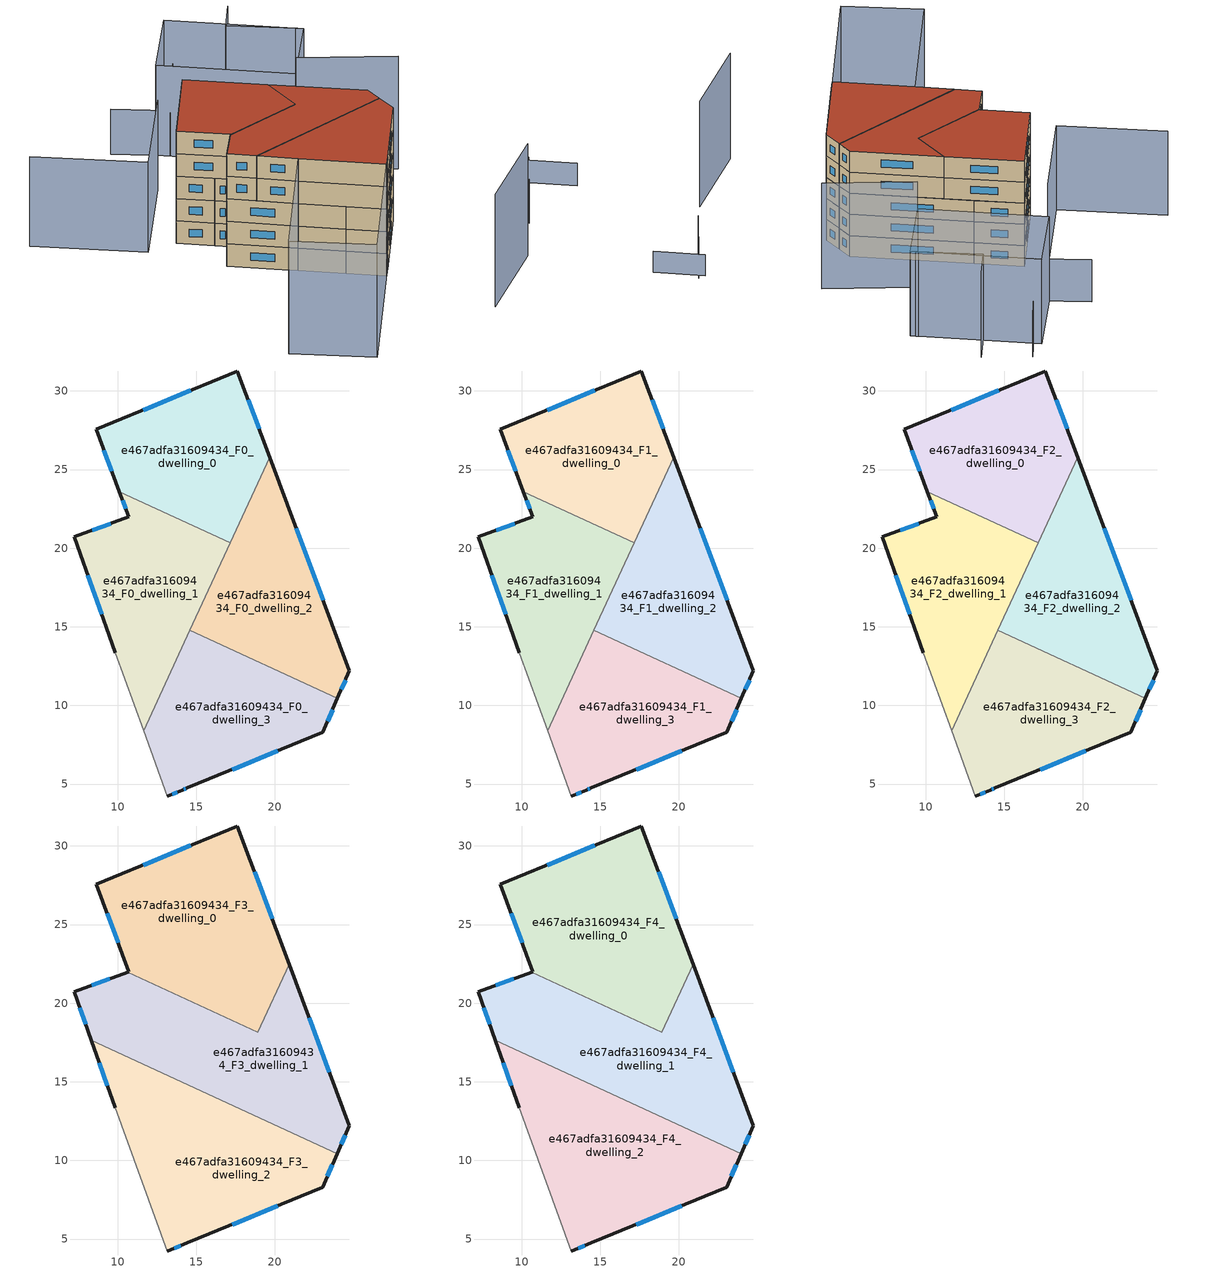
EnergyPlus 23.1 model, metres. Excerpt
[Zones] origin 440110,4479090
e467adfa31609434_F0_dwelling_0
 floor ground (EU_floor_Construction): 17.63,31.27 19.67,25.79 17.17,20.34 10.12,23.59 8.64,27.55 z0
 wall outside (EU_wall_Construction): 19.67,25.79 17.63,31.27 8.64,27.55 10.12,23.59 z0:3
 wall to e467adfa31609434_F0_dwelling_1 (EU_wall_Construction): 10.12,23.59 17.17,20.34 z0:3
 wall to e467adfa31609434_F0_dwelling_2 (EU_wall_Construction): 17.17,20.34 19.67,25.79 z0:3
 window (EU_Window_Construction): 9.13,26.24 9.63,24.9 / 14.65,30.04 11.62,28.79 / 19,27.6 18.3,29.45 z0.99:2.01
e467adfa31609434_F0_dwelling_1
 floor ground (EU_floor_Construction): 17.17,20.34 11.66,8.38 9.86,13.34 7.23,20.72 10.72,21.99 10.12,23.59 z0
 wall outside (EU_wall_Construction): 10.12,23.59 10.72,21.99 7.23,20.72 9.86,13.34 z0:3
 wall adiabatic (EU_wall_Construction): 9.86,13.34 11.66,8.38 z0:3
 wall to e467adfa31609434_F0_dwelling_3 (EU_wall_Construction): 11.66,8.38 14.6,14.77 z0:3
 wall to e467adfa31609434_F0_dwelling_2 (EU_wall_Construction): 14.6,14.77 17.17,20.34 z0:3
 window (EU_Window_Construction): 8.1,18.27 8.99,15.78 / 9.56,21.57 8.39,21.14 / 10.32,23.06 10.52,22.52 z0.99:2.01
e467adfa31609434_F0_dwelling_2
 floor ground (EU_floor_Construction): 19.67,25.79 24.75,12.2 23.99,10.45 14.6,14.77 z0
 wall outside (EU_wall_Construction): 23.99,10.45 24.75,12.2 19.67,25.79 z0:3
 wall to e467adfa31609434_F0_dwelling_3 (EU_wall_Construction): 14.6,14.77 23.99,10.45 z0:3
 window (EU_Window_Construction): 24.24,11.03 24.5,11.62 / 23.07,16.7 21.36,21.28 z0.99:2.01
e467adfa31609434_F0_dwelling_3
 floor ground (EU_floor_Construction): 23.99,10.45 23.04,8.28 14.44,4.75 14.1,4.62 13.17,4.24 11.66,8.38 14.6,14.77 z0
 wall outside (EU_wall_Construction): 13.17,4.24 14.1,4.62 14.44,4.75 23.04,8.28 23.99,10.45 z0:3
 wall adiabatic (EU_wall_Construction): 11.66,8.38 13.17,4.24 z0:3
 window (EU_Window_Construction): 13.48,4.37 13.79,4.49 / 23.35,9 23.67,9.73 / 17.29,5.92 20.19,7.11 / 14.21,4.66 14.33,4.71 z0.99:2.01
e467adfa31609434_F1_dwelling_0
 floor to e467adfa31609434_F0_dwelling_0 (EU_floor_Construction): 17.63,31.27 19.67,25.79 17.17,20.34 10.12,23.59 8.64,27.55 z3
 wall outside (EU_wall_Construction): 19.67,25.79 17.63,31.27 8.64,27.55 10.12,23.59 z3:6
 wall to e467adfa31609434_F1_dwelling_1 (EU_wall_Construction): 10.12,23.59 17.17,20.34 z3:6
 wall to e467adfa31609434_F1_dwelling_2 (EU_wall_Construction): 17.17,20.34 19.67,25.79 z3:6
 window (EU_Window_Construction): 9.13,26.24 9.63,24.9 / 14.65,30.04 11.62,28.79 / 19,27.6 18.3,29.45 z3.99:5.01
e467adfa31609434_F1_dwelling_1
 floor to e467adfa31609434_F0_dwelling_1 (EU_floor_Construction): 17.17,20.34 11.66,8.38 9.86,13.34 7.23,20.72 10.72,21.99 10.12,23.59 z3
 wall outside (EU_wall_Construction): 10.12,23.59 10.72,21.99 7.23,20.72 9.86,13.34 z3:6
 wall adiabatic (EU_wall_Construction): 9.86,13.34 11.66,8.38 z3:6
 wall to e467adfa31609434_F1_dwelling_3 (EU_wall_Construction): 11.66,8.38 14.6,14.77 z3:6
 wall to e467adfa31609434_F1_dwelling_2 (EU_wall_Construction): 14.6,14.77 17.17,20.34 z3:6
 window (EU_Window_Construction): 8.1,18.27 8.99,15.78 / 9.56,21.57 8.39,21.14 / 10.32,23.06 10.52,22.52 z3.99:5.01
e467adfa31609434_F1_dwelling_2
 floor to e467adfa31609434_F0_dwelling_2 (EU_floor_Construction): 19.67,25.79 24.75,12.2 23.99,10.45 14.6,14.77 z3
 wall outside (EU_wall_Construction): 23.99,10.45 24.75,12.2 19.67,25.79 z3:6
 wall to e467adfa31609434_F1_dwelling_3 (EU_wall_Construction): 14.6,14.77 23.99,10.45 z3:6
 window (EU_Window_Construction): 24.24,11.03 24.5,11.62 / 23.07,16.7 21.36,21.28 z3.99:5.01
e467adfa31609434_F1_dwelling_3
 floor to e467adfa31609434_F0_dwelling_3 (EU_floor_Construction): 23.99,10.45 23.04,8.28 14.44,4.75 14.1,4.62 13.17,4.24 11.66,8.38 14.6,14.77 z3
 wall outside (EU_wall_Construction): 13.17,4.24 14.1,4.62 14.44,4.75 23.04,8.28 23.99,10.45 z3:6
 wall adiabatic (EU_wall_Construction): 11.66,8.38 13.17,4.24 z3:6
 window (EU_Window_Construction): 13.48,4.37 13.79,4.49 / 23.35,9 23.67,9.73 / 17.29,5.92 20.19,7.11 / 14.21,4.66 14.33,4.71 z3.99:5.01
e467adfa31609434_F2_dwelling_0
 floor to e467adfa31609434_F1_dwelling_0 (EU_floor_Construction): 17.63,31.27 19.67,25.79 17.17,20.34 10.12,23.59 8.64,27.55 z6
 wall outside (EU_wall_Construction): 19.67,25.79 17.63,31.27 8.64,27.55 10.12,23.59 z6:9
 wall to e467adfa31609434_F2_dwelling_1 (EU_wall_Construction): 10.12,23.59 17.17,20.34 z6:9
 wall to e467adfa31609434_F2_dwelling_2 (EU_wall_Construction): 17.17,20.34 19.67,25.79 z6:9
 window (EU_Window_Construction): 9.13,26.24 9.63,24.9 / 14.65,30.04 11.62,28.79 / 19,27.6 18.3,29.45 z6.99:8.01
e467adfa31609434_F2_dwelling_1
 floor to e467adfa31609434_F1_dwelling_1 (EU_floor_Construction): 17.17,20.34 11.66,8.38 9.86,13.34 7.23,20.72 10.72,21.99 10.12,23.59 z6
 wall outside (EU_wall_Construction): 10.12,23.59 10.72,21.99 7.23,20.72 9.86,13.34 z6:9
 wall adiabatic (EU_wall_Construction): 9.86,13.34 11.66,8.38 z6:9
 wall to e467adfa31609434_F2_dwelling_3 (EU_wall_Construction): 11.66,8.38 14.6,14.77 z6:9
 wall to e467adfa31609434_F2_dwelling_2 (EU_wall_Construction): 14.6,14.77 17.17,20.34 z6:9
 window (EU_Window_Construction): 8.1,18.27 8.99,15.78 / 9.56,21.57 8.39,21.14 / 10.32,23.06 10.52,22.52 z6.99:8.01
e467adfa31609434_F2_dwelling_2
 floor to e467adfa31609434_F1_dwelling_2 (EU_floor_Construction): 19.67,25.79 24.75,12.2 23.99,10.45 14.6,14.77 z6
 wall outside (EU_wall_Construction): 23.99,10.45 24.75,12.2 19.67,25.79 z6:9
 wall to e467adfa31609434_F2_dwelling_3 (EU_wall_Construction): 14.6,14.77 23.99,10.45 z6:9
 window (EU_Window_Construction): 24.24,11.03 24.5,11.62 / 23.07,16.7 21.36,21.28 z6.99:8.01
e467adfa31609434_F2_dwelling_3
 floor to e467adfa31609434_F1_dwelling_3 (EU_floor_Construction): 23.99,10.45 23.04,8.28 14.44,4.75 14.1,4.62 13.17,4.24 11.66,8.38 14.6,14.77 z6
 wall outside (EU_wall_Construction): 13.17,4.24 14.1,4.62 14.44,4.75 23.04,8.28 23.99,10.45 z6:9
 wall adiabatic (EU_wall_Construction): 11.66,8.38 13.17,4.24 z6:9
 window (EU_Window_Construction): 13.48,4.37 13.79,4.49 / 23.35,9 23.67,9.73 / 17.29,5.92 20.19,7.11 / 14.21,4.66 14.33,4.71 z6.99:8.01
e467adfa31609434_F3_dwelling_0
 floor to e467adfa31609434_F2_dwelling_0 (EU_floor_Construction): 17.63,31.27 19.67,25.78 17.17,20.34 10.12,23.59 8.64,27.55 z9
 floor to e467adfa31609434_F2_dwelling_1 (EU_floor_Construction): 17.17,20.34 16.64,19.2 10.64,21.96 10.72,21.99 10.12,23.59 z9
 floor to e467adfa31609434_F2_dwelling_2 (EU_floor_Construction): 19.67,25.78 20.91,22.47 18.92,18.15 16.64,19.2 z9
 wall outside (EU_wall_Construction): 20.91,22.47 17.63,31.27 8.64,27.55 10.72,21.99 10.64,21.96 z9:12
 wall to e467adfa31609434_F3_dwelling_1 (EU_wall_Construction): 10.64,21.96 18.92,18.15 20.91,22.47 z9:12
 window (EU_Window_Construction): 14.65,30.04 11.62,28.79 / 19.82,25.39 18.72,28.35 / 9.33,25.71 10.03,23.83 z9.99:11.01
e467adfa31609434_F3_dwelling_1
 floor to e467adfa31609434_F2_dwelling_2 (EU_floor_Construction): 20.91,22.47 24.75,12.2 23.99,10.45 14.6,14.77 16.64,19.2 18.92,18.15 z9
 floor to e467adfa31609434_F2_dwelling_3 (EU_floor_Construction): 23.99,10.45 23.98,10.43 14.6,14.75 14.6,14.77 z9
 floor to e467adfa31609434_F2_dwelling_1 (EU_floor_Construction): 16.64,19.2 14.59,14.75 8.33,17.64 7.23,20.72 10.64,21.96 z9
 wall outside (EU_wall_Construction): 23.98,10.43 24.75,12.2 20.91,22.47 / 10.64,21.96 7.23,20.72 8.33,17.64 z9:12
 wall to e467adfa31609434_F3_dwelling_2 (EU_wall_Construction): 8.33,17.64 23.98,10.43 z9:12
 window (EU_Window_Construction): 23.48,15.6 22.18,19.06 / 24.23,11.02 24.49,11.61 / 7.59,19.7 7.96,18.66 / 9.51,21.55 8.36,21.13 z9.99:11.01
e467adfa31609434_F3_dwelling_2
 floor to e467adfa31609434_F2_dwelling_3 (EU_floor_Construction): 23.98,10.43 23.04,8.28 14.44,4.75 13.17,4.24 11.66,8.39 14.6,14.75 z9
 floor to e467adfa31609434_F2_dwelling_1 (EU_floor_Construction): 14.59,14.75 11.66,8.39 9.86,13.34 8.33,17.64 z9
 wall outside (EU_wall_Construction): 13.17,4.24 14.44,4.75 23.04,8.28 23.98,10.43 / 8.33,17.64 9.86,13.34 z9:12
 wall adiabatic (EU_wall_Construction): 9.86,13.34 13.17,4.24 z9:12
 window (EU_Window_Construction): 23.35,8.99 23.67,9.72 / 17.29,5.92 20.19,7.11 / 13.59,4.41 14.02,4.58 / 8.84,16.21 9.35,14.76 z9.99:11.01
e467adfa31609434_F4_dwelling_0
 floor to e467adfa31609434_F3_dwelling_0 (EU_floor_Construction): 17.63,31.27 20.91,22.47 18.92,18.15 10.64,21.96 10.72,21.99 8.64,27.55 z12
 wall outside (EU_wall_Construction): 20.91,22.47 17.63,31.27 8.64,27.55 10.72,21.99 / 10.64,21.96 10.72,21.99 z12:15
 wall to e467adfa31609434_F4_dwelling_1 (EU_wall_Construction): 10.64,21.96 18.92,18.15 20.91,22.47 z12:15
 window (EU_Window_Construction): 14.65,30.04 11.62,28.79 / 19.82,25.39 18.72,28.35 / 9.33,25.71 10.03,23.83 z12.99:14.01
 roof outside (EU_roof_Construction): 18.92,18.15 20.91,22.47 17.63,31.27 8.64,27.55 10.72,21.99 10.64,21.96 z15
e467adfa31609434_F4_dwelling_1
 floor to e467adfa31609434_F3_dwelling_1 (EU_floor_Construction): 20.91,22.47 24.75,12.2 23.98,10.43 8.33,17.64 7.23,20.72 10.64,21.96 18.92,18.15 z12
 wall outside (EU_wall_Construction): 23.98,10.43 24.75,12.2 20.91,22.47 / 10.64,21.96 7.23,20.72 8.33,17.64 z12:15
 wall to e467adfa31609434_F4_dwelling_2 (EU_wall_Construction): 8.33,17.64 23.98,10.43 z12:15
 window (EU_Window_Construction): 23.48,15.6 22.18,19.06 / 24.23,11.02 24.49,11.61 / 7.59,19.7 7.96,18.66 / 9.51,21.55 8.36,21.13 z12.99:14.01
 roof outside (EU_roof_Construction): 23.98,10.43 24.75,12.2 20.91,22.47 18.92,18.15 10.64,21.96 7.23,20.72 8.33,17.64 z15
e467adfa31609434_F4_dwelling_2
 floor to e467adfa31609434_F3_dwelling_2 (EU_floor_Construction): 23.98,10.43 23.04,8.28 14.44,4.75 13.17,4.24 9.86,13.34 8.33,17.64 z12
 wall outside (EU_wall_Construction): 13.17,4.24 14.44,4.75 23.04,8.28 23.98,10.43 / 8.33,17.64 9.86,13.34 z12:15
 wall adiabatic (EU_wall_Construction): 9.86,13.34 13.17,4.24 z12:15
 window (EU_Window_Construction): 23.35,8.99 23.67,9.72 / 17.29,5.92 20.19,7.11 / 13.59,4.41 14.02,4.58 / 8.84,16.21 9.35,14.76 z12.99:14.01
 roof outside (EU_roof_Construction): 23.04,8.28 23.98,10.43 8.33,17.64 9.86,13.34 13.17,4.24 14.44,4.75 z15
shading: 13.26,-8.88 23.42,-7.87 / 31.93,12.08 26.78,21.9 / -4.56,7.41 9.86,13.34 / 9.86,13.34 13.53,4.39 / 13.53,4.39 -0.88,-1.53 / -0.88,-1.53 -4.56,7.41 z0:15; 28.97,-5.31 36.35,-1.59 / 37.64,-6.89 35.56,-1.16 z0:3; 35.66,26.06 32.62,33.3 / 32.62,33.3 36.06,34.74 / 16.78,33.82 5.82,29.55 / 5.82,29.55 1.1,41.66 / 30.57,39.84 35.88,25.43 / 35.88,25.43 27.87,22.47 / 27.87,22.47 22.55,36.88 / 22.55,36.88 30.57,39.84 z0:12; 33.44,40.05 23.19,35.44 / 23.19,35.44 20.53,41.35 z0:6
[Building]
EU S2 Campaign: North Axis=0; Terrain=City; Solar Distribution=FullExterior
[Site:Location]
Madrid: Latitude=40.5; Longitude=-3.5; Time Zone=1; Elevation=609
[SizingPeriod:WeatherFileDays]
AnnualSizingPeriod: Begin Month=1; Begin Day of Month=1; End Month=12; End Day of Month=31; Day of Week for Start Day=Monday; Use Weather File Daylight Saving Period=No; Use Weather File Rain and Snow Indicators=No
[MATERIAL]
EU_InternalMass_Material: Roughness=MediumRough; Thickness=0.1; Conductivity=1; Density=1800; Specific Heat=900; Thermal Absorptance=0.9; Solar Absorptance=0.7; Visible Absorptance=0.7
[MATERIAL:NOMASS] Roughness=MediumRough; Thermal Absorptance=0.9; Solar Absorptance=0.7; Visible Absorptance=0.7
Name | Thermal Resistance
EU_wall_NoMass | 0.609216
EU_roof_NoMass | 0.513268
EU_floor_NoMass | 0.568163
[WINDOWMATERIAL:SIMPLEGLAZINGSYSTEM]
EU_Window_SimpleGlazing: UFactor=5.50606; Solar Heat Gain Coefficient=0.85; Visible Transmittance=0.85
[CONSTRUCTION]
EU_wall_Construction: EU_wall_NoMass
EU_roof_Construction: EU_roof_NoMass
EU_floor_Construction: EU_floor_NoMass
EU_InternalMass_Construction: EU_InternalMass_Material
EU_Window_Construction: EU_Window_SimpleGlazing
[ZONE] Type=1; Multiplier=1; Ceiling Height=autocalculate; Floor Area=autocalculate; Part of Total Floor Area=Yes
Name | Volume
e467adfa31609434_F0_dwelling_0; e467adfa31609434_F1_dwelling_0; e467adfa31609434_F2_dwelling_0 | 216.702
e467adfa31609434_F3_dwelling_0; e467adfa31609434_F4_dwelling_0; e467adfa31609434_F3_dwelling_1; e467adfa31609434_F4_dwelling_1 | 288.948
e467adfa31609434_F0_dwelling_1; e467adfa31609434_F1_dwelling_1; e467adfa31609434_F2_dwelling_1 | 216.71
e467adfa31609434_F0_dwelling_2; e467adfa31609434_F1_dwelling_2; e467adfa31609434_F2_dwelling_2 | 216.69
e467adfa31609434_F3_dwelling_2; e467adfa31609434_F4_dwelling_2 | 288.932
e467adfa31609434_F0_dwelling_3; e467adfa31609434_F1_dwelling_3; e467adfa31609434_F2_dwelling_3 | 216.713
[INTERNALMASS] Construction=EU_InternalMass_Construction
Name | Zone or ZoneList | Surface Area
e467adfa31609434_F0_dwelling_0_EU_InternalMass | e467adfa31609434_F0_dwelling_0 | 72.2343
e467adfa31609434_F0_dwelling_1_EU_InternalMass | e467adfa31609434_F0_dwelling_1 | 72.2359
e467adfa31609434_F0_dwelling_2_EU_InternalMass | e467adfa31609434_F0_dwelling_2 | 72.2313
e467adfa31609434_F0_dwelling_3_EU_InternalMass | e467adfa31609434_F0_dwelling_3 | 72.2376
e467adfa31609434_F1_dwelling_0_EU_InternalMass | e467adfa31609434_F1_dwelling_0 | 72.2343
e467adfa31609434_F1_dwelling_1_EU_InternalMass | e467adfa31609434_F1_dwelling_1 | 72.2359
e467adfa31609434_F1_dwelling_2_EU_InternalMass | e467adfa31609434_F1_dwelling_2 | 72.2313
e467adfa31609434_F1_dwelling_3_EU_InternalMass | e467adfa31609434_F1_dwelling_3 | 72.2376
e467adfa31609434_F2_dwelling_0_EU_InternalMass | e467adfa31609434_F2_dwelling_0 | 72.2343
e467adfa31609434_F2_dwelling_1_EU_InternalMass | e467adfa31609434_F2_dwelling_1 | 72.2359
e467adfa31609434_F2_dwelling_2_EU_InternalMass | e467adfa31609434_F2_dwelling_2 | 72.2313
e467adfa31609434_F2_dwelling_3_EU_InternalMass | e467adfa31609434_F2_dwelling_3 | 72.2376
e467adfa31609434_F3_dwelling_0_EU_InternalMass | e467adfa31609434_F3_dwelling_0 | 96.3148
e467adfa31609434_F3_dwelling_1_EU_InternalMass | e467adfa31609434_F3_dwelling_1 | 96.3164
e467adfa31609434_F3_dwelling_2_EU_InternalMass | e467adfa31609434_F3_dwelling_2 | 96.3124
e467adfa31609434_F4_dwelling_0_EU_InternalMass | e467adfa31609434_F4_dwelling_0 | 96.3148
e467adfa31609434_F4_dwelling_1_EU_InternalMass | e467adfa31609434_F4_dwelling_1 | 96.3164
e467adfa31609434_F4_dwelling_2_EU_InternalMass | e467adfa31609434_F4_dwelling_2 | 96.3124
[OTHEREQUIPMENT] Fuel Type=Electricity; Design Level Calculation Method=Watts/Area; Power per Zone Floor Area=1; Fraction Latent=0; Fraction Radiant=0; Fraction Lost=0; Carbon Dioxide Generation Rate=0; EndUse Subcategory=EU_Step8_InternalGains
Name | Zone or ZoneList or Space or SpaceList | Schedule
EU_Step8_InternalGain_e467adfa31609434_F0_dwelling_0_f000 | e467adfa31609434_F0_dwelling_0 | EU_Step8_GainSchedule_e467adfa31609434_F0_dwelling_0_f000
EU_Step8_InternalGain_e467adfa31609434_F0_dwelling_1_f000 | e467adfa31609434_F0_dwelling_1 | EU_Step8_GainSchedule_e467adfa31609434_F0_dwelling_1_f000
EU_Step8_InternalGain_e467adfa31609434_F0_dwelling_2_f000 | e467adfa31609434_F0_dwelling_2 | EU_Step8_GainSchedule_e467adfa31609434_F0_dwelling_2_f000
EU_Step8_InternalGain_e467adfa31609434_F0_dwelling_3_f000 | e467adfa31609434_F0_dwelling_3 | EU_Step8_GainSchedule_e467adfa31609434_F0_dwelling_3_f000
EU_Step8_InternalGain_e467adfa31609434_F1_dwelling_0_f000 | e467adfa31609434_F1_dwelling_0 | EU_Step8_GainSchedule_e467adfa31609434_F1_dwelling_0_f000
EU_Step8_InternalGain_e467adfa31609434_F1_dwelling_1_f000 | e467adfa31609434_F1_dwelling_1 | EU_Step8_GainSchedule_e467adfa31609434_F1_dwelling_1_f000
EU_Step8_InternalGain_e467adfa31609434_F1_dwelling_2_f000 | e467adfa31609434_F1_dwelling_2 | EU_Step8_GainSchedule_e467adfa31609434_F1_dwelling_2_f000
EU_Step8_InternalGain_e467adfa31609434_F1_dwelling_3_f000 | e467adfa31609434_F1_dwelling_3 | EU_Step8_GainSchedule_e467adfa31609434_F1_dwelling_3_f000
EU_Step8_InternalGain_e467adfa31609434_F2_dwelling_0_f000 | e467adfa31609434_F2_dwelling_0 | EU_Step8_GainSchedule_e467adfa31609434_F2_dwelling_0_f000
EU_Step8_InternalGain_e467adfa31609434_F2_dwelling_1_f000 | e467adfa31609434_F2_dwelling_1 | EU_Step8_GainSchedule_e467adfa31609434_F2_dwelling_1_f000
EU_Step8_InternalGain_e467adfa31609434_F2_dwelling_2_f000 | e467adfa31609434_F2_dwelling_2 | EU_Step8_GainSchedule_e467adfa31609434_F2_dwelling_2_f000
EU_Step8_InternalGain_e467adfa31609434_F2_dwelling_3_f000 | e467adfa31609434_F2_dwelling_3 | EU_Step8_GainSchedule_e467adfa31609434_F2_dwelling_3_f000
EU_Step8_InternalGain_e467adfa31609434_F3_dwelling_0_f000 | e467adfa31609434_F3_dwelling_0 | EU_Step8_GainSchedule_e467adfa31609434_F3_dwelling_0_f000
EU_Step8_InternalGain_e467adfa31609434_F3_dwelling_1_f000 | e467adfa31609434_F3_dwelling_1 | EU_Step8_GainSchedule_e467adfa31609434_F3_dwelling_1_f000
EU_Step8_InternalGain_e467adfa31609434_F3_dwelling_2_f000 | e467adfa31609434_F3_dwelling_2 | EU_Step8_GainSchedule_e467adfa31609434_F3_dwelling_2_f000
EU_Step8_InternalGain_e467adfa31609434_F4_dwelling_0_f000 | e467adfa31609434_F4_dwelling_0 | EU_Step8_GainSchedule_e467adfa31609434_F4_dwelling_0_f000
EU_Step8_InternalGain_e467adfa31609434_F4_dwelling_1_f000 | e467adfa31609434_F4_dwelling_1 | EU_Step8_GainSchedule_e467adfa31609434_F4_dwelling_1_f000
EU_Step8_InternalGain_e467adfa31609434_F4_dwelling_2_f000 | e467adfa31609434_F4_dwelling_2 | EU_Step8_GainSchedule_e467adfa31609434_F4_dwelling_2_f000
[ZONEVENTILATION:DESIGNFLOWRATE] Schedule=EU_AlwaysOn; Design Flow Rate Calculation Method=AirChanges/Hour; Air Changes per Hour=0.752966; Ventilation Type=Natural; Fan Pressure Rise=0; Fan Total Efficiency=1; Constant Term Coefficient=1; Temperature Term Coefficient=0; Velocity Term Coefficient=0; Velocity Squared Term Coefficient=0; Minimum Indoor Temperature=-100; Maximum Indoor Temperature=100; Delta Temperature=-100; Minimum Outdoor Temperature=-100; Maximum Outdoor Temperature=100; Maximum Wind Speed=40
Name | Zone or ZoneList or Space or SpaceList
EU_ConstantAir_e467adfa31609434_F0_dwelling_0 | e467adfa31609434_F0_dwelling_0
EU_ConstantAir_e467adfa31609434_F0_dwelling_1 | e467adfa31609434_F0_dwelling_1
EU_ConstantAir_e467adfa31609434_F0_dwelling_2 | e467adfa31609434_F0_dwelling_2
EU_ConstantAir_e467adfa31609434_F0_dwelling_3 | e467adfa31609434_F0_dwelling_3
EU_ConstantAir_e467adfa31609434_F1_dwelling_0 | e467adfa31609434_F1_dwelling_0
EU_ConstantAir_e467adfa31609434_F1_dwelling_1 | e467adfa31609434_F1_dwelling_1
EU_ConstantAir_e467adfa31609434_F1_dwelling_2 | e467adfa31609434_F1_dwelling_2
EU_ConstantAir_e467adfa31609434_F1_dwelling_3 | e467adfa31609434_F1_dwelling_3
EU_ConstantAir_e467adfa31609434_F2_dwelling_0 | e467adfa31609434_F2_dwelling_0
EU_ConstantAir_e467adfa31609434_F2_dwelling_1 | e467adfa31609434_F2_dwelling_1
EU_ConstantAir_e467adfa31609434_F2_dwelling_2 | e467adfa31609434_F2_dwelling_2
EU_ConstantAir_e467adfa31609434_F2_dwelling_3 | e467adfa31609434_F2_dwelling_3
EU_ConstantAir_e467adfa31609434_F3_dwelling_0 | e467adfa31609434_F3_dwelling_0
EU_ConstantAir_e467adfa31609434_F3_dwelling_1 | e467adfa31609434_F3_dwelling_1
EU_ConstantAir_e467adfa31609434_F3_dwelling_2 | e467adfa31609434_F3_dwelling_2
EU_ConstantAir_e467adfa31609434_F4_dwelling_0 | e467adfa31609434_F4_dwelling_0
EU_ConstantAir_e467adfa31609434_F4_dwelling_1 | e467adfa31609434_F4_dwelling_1
EU_ConstantAir_e467adfa31609434_F4_dwelling_2 | e467adfa31609434_F4_dwelling_2
[HVACTEMPLATE:THERMOSTAT] Constant Heating Setpoint=20; Constant Cooling Setpoint=50
EU_HeatOnly_e467adfa31609434_F0_dwelling_0; EU_HeatOnly_e467adfa31609434_F0_dwelling_1; EU_HeatOnly_e467adfa31609434_F0_dwelling_2; EU_HeatOnly_e467adfa31609434_F0_dwelling_3; EU_HeatOnly_e467adfa31609434_F1_dwelling_0; EU_HeatOnly_e467adfa31609434_F1_dwelling_1; EU_HeatOnly_e467adfa31609434_F1_dwelling_2; EU_HeatOnly_e467adfa31609434_F1_dwelling_3; EU_HeatOnly_e467adfa31609434_F2_dwelling_0; EU_HeatOnly_e467adfa31609434_F2_dwelling_1; EU_HeatOnly_e467adfa31609434_F2_dwelling_2; EU_HeatOnly_e467adfa31609434_F2_dwelling_3; EU_HeatOnly_e467adfa31609434_F3_dwelling_0; EU_HeatOnly_e467adfa31609434_F3_dwelling_1; EU_HeatOnly_e467adfa31609434_F3_dwelling_2; EU_HeatOnly_e467adfa31609434_F4_dwelling_0; EU_HeatOnly_e467adfa31609434_F4_dwelling_1; EU_HeatOnly_e467adfa31609434_F4_dwelling_2
[HVACTEMPLATE:ZONE:IDEALLOADSAIRSYSTEM] System Availability Schedule=EU_AlwaysOn; Maximum Heating Supply Air Temperature=50; Minimum Cooling Supply Air Temperature=13; Maximum Heating Supply Air Humidity Ratio=0.0156; Minimum Cooling Supply Air Humidity Ratio=0.0077; Heating Limit=NoLimit; Cooling Limit=NoLimit; Heating Availability Schedule=EU_AlwaysOn; Cooling Availability Schedule=EU_CoolingOff; Dehumidification Control Type=ConstantSensibleHeatRatio; Cooling Sensible Heat Ratio=0.7; Dehumidification Setpoint=60; Humidification Control Type=None; Humidification Setpoint=30; Outdoor Air Method=None; Outdoor Air Flow Rate per Person=0.00944; Outdoor Air Flow Rate per Zone Floor Area=0; Outdoor Air Flow Rate per Zone=0; Demand Controlled Ventilation Type=None; Outdoor Air Economizer Type=NoEconomizer; Heat Recovery Type=None; Sensible Heat Recovery Effectiveness=0.7; Latent Heat Recovery Effectiveness=0.65
Name | Template Thermostat
e467adfa31609434_F0_dwelling_0 | EU_HeatOnly_e467adfa31609434_F0_dwelling_0
e467adfa31609434_F0_dwelling_1 | EU_HeatOnly_e467adfa31609434_F0_dwelling_1
e467adfa31609434_F0_dwelling_2 | EU_HeatOnly_e467adfa31609434_F0_dwelling_2
e467adfa31609434_F0_dwelling_3 | EU_HeatOnly_e467adfa31609434_F0_dwelling_3
e467adfa31609434_F1_dwelling_0 | EU_HeatOnly_e467adfa31609434_F1_dwelling_0
e467adfa31609434_F1_dwelling_1 | EU_HeatOnly_e467adfa31609434_F1_dwelling_1
e467adfa31609434_F1_dwelling_2 | EU_HeatOnly_e467adfa31609434_F1_dwelling_2
e467adfa31609434_F1_dwelling_3 | EU_HeatOnly_e467adfa31609434_F1_dwelling_3
e467adfa31609434_F2_dwelling_0 | EU_HeatOnly_e467adfa31609434_F2_dwelling_0
e467adfa31609434_F2_dwelling_1 | EU_HeatOnly_e467adfa31609434_F2_dwelling_1
e467adfa31609434_F2_dwelling_2 | EU_HeatOnly_e467adfa31609434_F2_dwelling_2
e467adfa31609434_F2_dwelling_3 | EU_HeatOnly_e467adfa31609434_F2_dwelling_3
e467adfa31609434_F3_dwelling_0 | EU_HeatOnly_e467adfa31609434_F3_dwelling_0
e467adfa31609434_F3_dwelling_1 | EU_HeatOnly_e467adfa31609434_F3_dwelling_1
e467adfa31609434_F3_dwelling_2 | EU_HeatOnly_e467adfa31609434_F3_dwelling_2
e467adfa31609434_F4_dwelling_0 | EU_HeatOnly_e467adfa31609434_F4_dwelling_0
e467adfa31609434_F4_dwelling_1 | EU_HeatOnly_e467adfa31609434_F4_dwelling_1
e467adfa31609434_F4_dwelling_2 | EU_HeatOnly_e467adfa31609434_F4_dwelling_2
[SIZING:ZONE] Zone Cooling Design Supply Air Temperature Input Method=SupplyAirTemperature; Zone Cooling Design Supply Air Temperature=13; Zone Heating Design Supply Air Temperature Input Method=SupplyAirTemperature; Zone Heating Design Supply Air Temperature=50; Zone Cooling Design Supply Air Humidity Ratio=0.008; Zone Heating Design Supply Air Humidity Ratio=0.008; Cooling Design Air Flow Method=DesignDay; Cooling Design Air Flow Rate=0; Cooling Minimum Air Flow per Zone Floor Area=0.000762; Cooling Minimum Air Flow=0; Cooling Minimum Air Flow Fraction=0.2; Heating Design Air Flow Method=DesignDay; Heating Design Air Flow Rate=0; Heating Maximum Air Flow per Zone Floor Area=0.002032; Heating Maximum Air Flow=0.141576; Heating Maximum Air Flow Fraction=0.3; Account for Dedicated Outdoor Air System=No; Dedicated Outdoor Air System Control Strategy=NeutralSupplyAir; Dedicated Outdoor Air Low Setpoint Temperature for Design=autosize; Dedicated Outdoor Air High Setpoint Temperature for Design=autosize; Zone Load Sizing Method=Sensible Load Only No Latent Load; Zone Latent Cooling Design Supply Air Humidity Ratio Input Method=HumidityRatioDifference; Zone Cooling Design Supply Air Humidity Ratio Difference=0.005; Zone Latent Heating Design Supply Air Humidity Ratio Input Method=HumidityRatioDifference; Zone Humidification Design Supply Air Humidity Ratio Difference=0.005
e467adfa31609434_F0_dwelling_0; e467adfa31609434_F0_dwelling_1; e467adfa31609434_F0_dwelling_2; e467adfa31609434_F0_dwelling_3; e467adfa31609434_F1_dwelling_0; e467adfa31609434_F1_dwelling_1; e467adfa31609434_F1_dwelling_2; e467adfa31609434_F1_dwelling_3; e467adfa31609434_F2_dwelling_0; e467adfa31609434_F2_dwelling_1; e467adfa31609434_F2_dwelling_2; e467adfa31609434_F2_dwelling_3; e467adfa31609434_F3_dwelling_0; e467adfa31609434_F3_dwelling_1; e467adfa31609434_F3_dwelling_2; e467adfa31609434_F4_dwelling_0; e467adfa31609434_F4_dwelling_1; e467adfa31609434_F4_dwelling_2
[SCHEDULE:CONSTANT]
Name | Hourly Value
EU_AlwaysOn | 1
EU_CoolingOff | 0
[SCHEDULE:FILE] Column Number=1; Rows to Skip at Top=0; Number of Hours of Data=8760; Column Separator=Comma; Interpolate to Timestep=No; Minutes per Item=60; Adjust Schedule for Daylight Savings=Yes
Name | File
EU_Step8_GainSchedule_e467adfa31609434_F0_dwelling_0_f000 | ../../schedules/e467adfa31609434/e467adfa31609434_F0_dwelling_0_f000_gain.csv
EU_Step8_GainSchedule_e467adfa31609434_F0_dwelling_1_f000 | ../../schedules/e467adfa31609434/e467adfa31609434_F0_dwelling_1_f000_gain.csv
EU_Step8_GainSchedule_e467adfa31609434_F0_dwelling_2_f000 | ../../schedules/e467adfa31609434/e467adfa31609434_F0_dwelling_2_f000_gain.csv
EU_Step8_GainSchedule_e467adfa31609434_F0_dwelling_3_f000 | ../../schedules/e467adfa31609434/e467adfa31609434_F0_dwelling_3_f000_gain.csv
EU_Step8_GainSchedule_e467adfa31609434_F1_dwelling_0_f000 | ../../schedules/e467adfa31609434/e467adfa31609434_F1_dwelling_0_f000_gain.csv
EU_Step8_GainSchedule_e467adfa31609434_F1_dwelling_1_f000 | ../../schedules/e467adfa31609434/e467adfa31609434_F1_dwelling_1_f000_gain.csv
EU_Step8_GainSchedule_e467adfa31609434_F1_dwelling_2_f000 | ../../schedules/e467adfa31609434/e467adfa31609434_F1_dwelling_2_f000_gain.csv
EU_Step8_GainSchedule_e467adfa31609434_F1_dwelling_3_f000 | ../../schedules/e467adfa31609434/e467adfa31609434_F1_dwelling_3_f000_gain.csv
EU_Step8_GainSchedule_e467adfa31609434_F2_dwelling_0_f000 | ../../schedules/e467adfa31609434/e467adfa31609434_F2_dwelling_0_f000_gain.csv
EU_Step8_GainSchedule_e467adfa31609434_F2_dwelling_1_f000 | ../../schedules/e467adfa31609434/e467adfa31609434_F2_dwelling_1_f000_gain.csv
EU_Step8_GainSchedule_e467adfa31609434_F2_dwelling_2_f000 | ../../schedules/e467adfa31609434/e467adfa31609434_F2_dwelling_2_f000_gain.csv
EU_Step8_GainSchedule_e467adfa31609434_F2_dwelling_3_f000 | ../../schedules/e467adfa31609434/e467adfa31609434_F2_dwelling_3_f000_gain.csv
EU_Step8_GainSchedule_e467adfa31609434_F3_dwelling_0_f000 | ../../schedules/e467adfa31609434/e467adfa31609434_F3_dwelling_0_f000_gain.csv
EU_Step8_GainSchedule_e467adfa31609434_F3_dwelling_1_f000 | ../../schedules/e467adfa31609434/e467adfa31609434_F3_dwelling_1_f000_gain.csv
EU_Step8_GainSchedule_e467adfa31609434_F3_dwelling_2_f000 | ../../schedules/e467adfa31609434/e467adfa31609434_F3_dwelling_2_f000_gain.csv
EU_Step8_GainSchedule_e467adfa31609434_F4_dwelling_0_f000 | ../../schedules/e467adfa31609434/e467adfa31609434_F4_dwelling_0_f000_gain.csv
EU_Step8_GainSchedule_e467adfa31609434_F4_dwelling_1_f000 | ../../schedules/e467adfa31609434/e467adfa31609434_F4_dwelling_1_f000_gain.csv
EU_Step8_GainSchedule_e467adfa31609434_F4_dwelling_2_f000 | ../../schedules/e467adfa31609434/e467adfa31609434_F4_dwelling_2_f000_gain.csv
